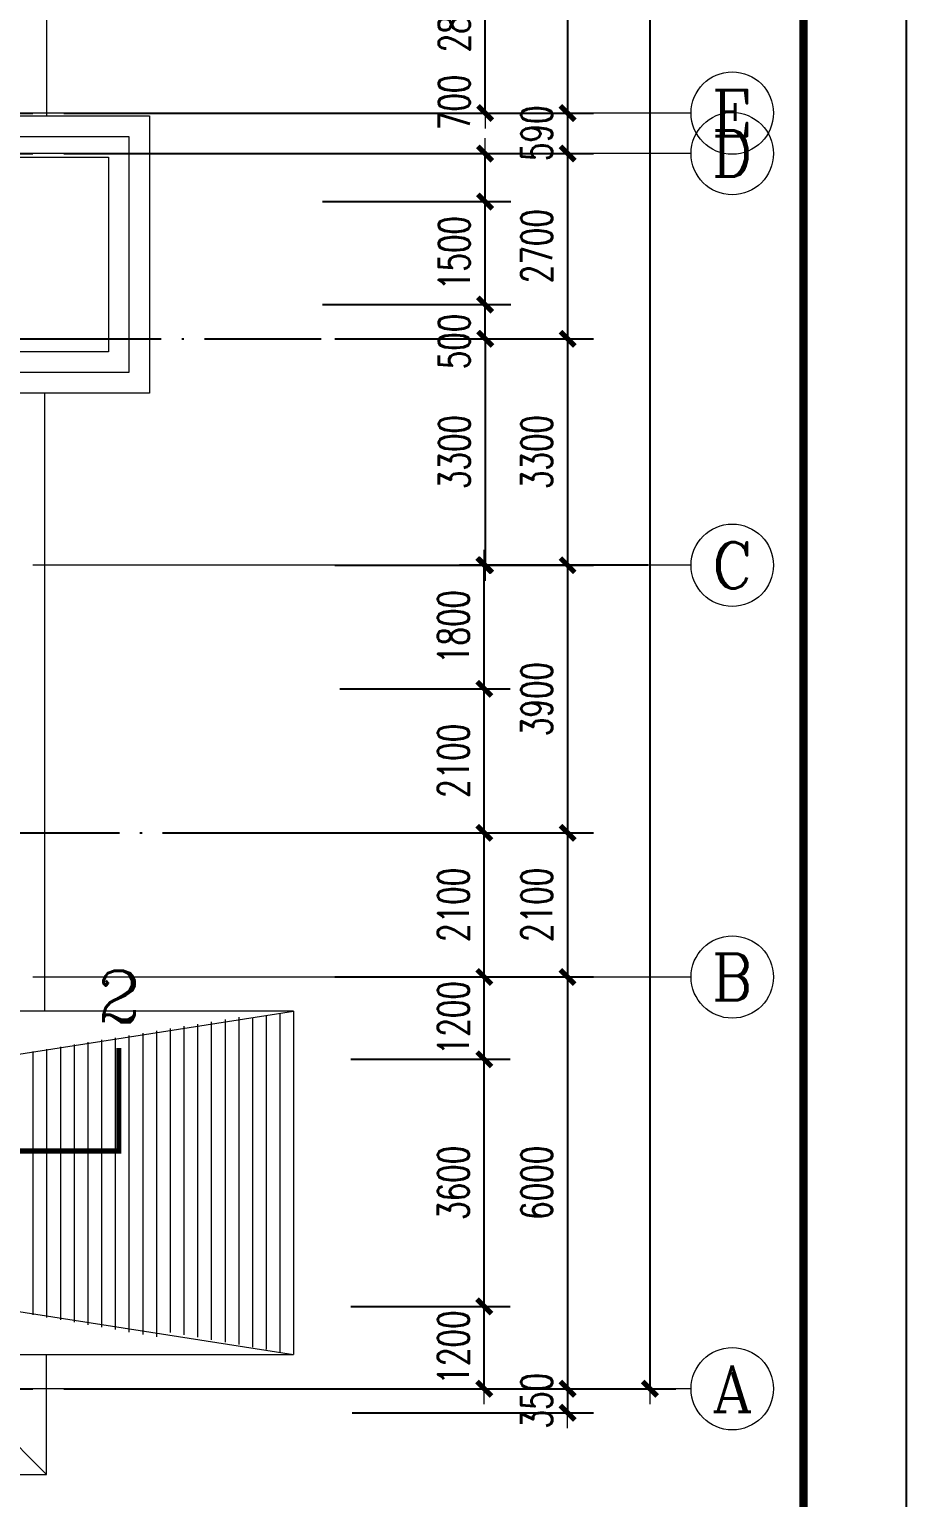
# Model space of a CAD drawing. Extents: x -220435 to 246757, y -381552 to -223577.
# Drawn here: x -95192 to -82407, y -344578 to -323180 of the extents above; entities that cross this region are included whole.
import ezdxf
from ezdxf.enums import TextEntityAlignment as Align

# ---------------------------------------------------------------- set-up
doc = ezdxf.new("R2010")
doc.units = 0
doc.header["$LTSCALE"] = 1500
doc.header["$MEASUREMENT"] = 0
doc.linetypes.add('DOTE', pattern=[2.42, 2, -0.2, 0.02, -0.2])
doc.layers.get('0').update_dxf_attribs({"linetype": 'CONTINUOUS'})
doc.layers.get('DEFPOINTS').update_dxf_attribs({"linetype": 'CONTINUOUS'})
for name, color, linetype in [('AXIS', 7, 'CONTINUOUS'), ('AXIS_TEXT', 7, 'CONTINUOUS'), ('DOTE', 7, 'DOTE')]:
    doc.layers.add(name, color=color, linetype=linetype)
doc.layers.add('PUB_DIM', color=7, linetype='CONTINUOUS', lineweight=0)
doc.layers.add('WINDOW', color=7, linetype='CONTINUOUS', lineweight=0)
doc.styles.add('COMP', font='complex', dxfattribs={"bigfont": 'hztxt'})
doc.styles.add('COMPLEX', font='COMPLEX')
doc.styles.add('DIM_FONT', font='TXT.shx', dxfattribs={"width": 0.7})
doc.dimstyles.new('DIMA150', dxfattribs={"dimscale": 1.5, "dimtxt": 300, "dimasz": 1, "dimexe": 250, "dimexo": 300, "dimgap": 150, "dimtad": 1, "dimdec": 0, "dimzin": 0, "dimdsep": 46, "dimtxsty": 'DIM_FONT', "dimblk": '_DIMX', "dimcen": 0.09, "dimse1": 1, "dimclrt": 7, "dimadec": 0, "dimazin": 0, "dimtfac": 1, "dimtdec": 0, "dimtix": 1, "dimtmove": 2, "dimatfit": 3, "dimldrblk": '_DIMX', "dimfxl": 1, "dimtolj": 1, "dimtzin": 0, "dimarcsym": 0})

# ---------------------------------------------------------------- blocks, each defined once
blk = doc.blocks.new('_DIMX')
blk.add_line((-150, 0), (150, 0))
at = {"const_width": 50}
blk.add_lwpolyline([(-70, -70), (70, 70)], dxfattribs=at)
blk = doc.blocks.new('*D217')
at = {"layer": 'DEFPOINTS', "color": 0, "lineweight": 20}
for p in [(-95141, -264400), (-95141, -342990), (-86148, -342990)]:
    blk.add_point(p, dxfattribs=at)
at = {"layer": 'PUB_DIM', "color": 0, "lineweight": -2}
for p, q in [((-86148, -264402), (-86148, -342989)), ((-94691, -342990), (-85773, -342990))]:
    blk.add_line(p, q, dxfattribs=at)
at = {"layer": 'PUB_DIM', "color": 0, "lineweight": -2, "xscale": 1.5, "yscale": 1.5, "zscale": 1.5}
for p, rotation in [((-86148, -264400), 90), ((-86148, -342990), 270)]:
    blk.add_blockref('_DIMX', p, dxfattribs=dict(at, rotation=rotation))
at = {"layer": 'PUB_DIM', "color": 7, "insert": (-86598, -303695), "char_height": 450, "attachment_point": 5, "rotation": 90, "style": 'DIM_FONT'}
blk.add_mtext('\\A1;78590', dxfattribs=at)
blk = doc.blocks.new('*D218')
at = {"layer": 'DEFPOINTS', "color": 0, "lineweight": 20}
for p in [(-90939, -342990), (-90939, -343340), (-87348, -343340)]:
    blk.add_point(p, dxfattribs=at)
at = {"layer": 'PUB_DIM', "color": 0, "lineweight": -2}
for p, q in [((-87348, -342989), (-87348, -342987)), ((-87348, -342990), (-87348, -343340)), ((-90489, -343340), (-86973, -343340)), ((-87348, -343342), (-87348, -343343))]:
    blk.add_line(p, q, dxfattribs=at)
at = {"layer": 'PUB_DIM', "color": 0, "lineweight": -2, "xscale": 1.5, "yscale": 1.5, "zscale": 1.5}
for p, rotation in [((-87348, -342990), 270), ((-87348, -343340), 90)]:
    blk.add_blockref('_DIMX', p, dxfattribs=dict(at, rotation=rotation))
at = {"layer": 'PUB_DIM', "color": 7, "insert": (-87798, -343165), "char_height": 450, "attachment_point": 5, "rotation": 90, "style": 'DIM_FONT'}
blk.add_mtext('\\A1;350', dxfattribs=at)
blk = doc.blocks.new('*D219')
at = {"layer": 'DEFPOINTS', "color": 0, "lineweight": 20}
for p in [(-90957, -341790), (-88562, -341790), (-90957, -342990)]:
    blk.add_point(p, dxfattribs=at)
at = {"layer": 'PUB_DIM', "color": 0, "lineweight": -2}
for p, q in [((-90507, -341790), (-88187, -341790)), ((-88562, -341789), (-88562, -341787)), ((-88562, -342990), (-88562, -341790)), ((-88562, -342992), (-88562, -342993))]:
    blk.add_line(p, q, dxfattribs=at)
at = {"layer": 'PUB_DIM', "color": 0, "lineweight": -2, "xscale": 1.5, "yscale": 1.5, "zscale": 1.5}
for p, rotation in [((-88562, -341790), 270), ((-88562, -342990), 90)]:
    blk.add_blockref('_DIMX', p, dxfattribs=dict(at, rotation=rotation))
at = {"layer": 'PUB_DIM', "color": 7, "insert": (-89012, -342390), "char_height": 450, "attachment_point": 5, "rotation": 90, "style": 'DIM_FONT'}
blk.add_mtext('\\A1;1200', dxfattribs=at)
blk = doc.blocks.new('_AXISO')
blk.add_circle((0, 0), 0.5)
at = {"layer": 'AXIS_TEXT', "style": 'COMPLEX', "width": 1.041667}
blk.add_attdef('A', text='', height=0.56, dxfattribs=at).set_placement((-0.25, -0.28), (0.25, -0.28), align=Align.FIT)
blk = doc.blocks.new('*D220')
at = {"layer": 'DEFPOINTS', "color": 0, "lineweight": 20}
for p in [(-95141, -336990), (-95141, -342990), (-87348, -342990)]:
    blk.add_point(p, dxfattribs=at)
at = {"layer": 'PUB_DIM', "color": 0, "lineweight": -2}
for p, q in [((-87348, -336992), (-87348, -342989)), ((-94691, -342990), (-86973, -342990))]:
    blk.add_line(p, q, dxfattribs=at)
at = {"layer": 'PUB_DIM', "color": 0, "lineweight": -2, "xscale": 1.5, "yscale": 1.5, "zscale": 1.5}
for p, rotation in [((-87348, -336990), 90), ((-87348, -342990), 270)]:
    blk.add_blockref('_DIMX', p, dxfattribs=dict(at, rotation=rotation))
at = {"layer": 'PUB_DIM', "color": 7, "insert": (-87798, -339990), "char_height": 450, "attachment_point": 5, "rotation": 90, "style": 'DIM_FONT'}
blk.add_mtext('\\A1;6000', dxfattribs=at)
blk = doc.blocks.new('*D229')
at = {"layer": 'DEFPOINTS', "color": 0, "lineweight": 20}
for p in [(-91368, -324990), (-88550, -324990), (-91368, -325690)]:
    blk.add_point(p, dxfattribs=at)
at = {"layer": 'PUB_DIM', "color": 0, "lineweight": -2}
for p, q in [((-90918, -324990), (-88175, -324990)), ((-88550, -325689), (-88550, -324992))]:
    blk.add_line(p, q, dxfattribs=at)
at = {"layer": 'PUB_DIM', "color": 0, "lineweight": -2, "xscale": 1.5, "yscale": 1.5, "zscale": 1.5}
for p, rotation in [((-88550, -324990), 90), ((-88550, -325690), 270)]:
    blk.add_blockref('_DIMX', p, dxfattribs=dict(at, rotation=rotation))
at = {"layer": 'PUB_DIM', "color": 7, "insert": (-89000, -324245), "char_height": 450, "attachment_point": 5, "rotation": 90, "style": 'DIM_FONT'}
blk.add_mtext('\\A1;700', dxfattribs=at)
blk = doc.blocks.new('*D230')
at = {"layer": 'DEFPOINTS', "color": 0, "lineweight": 20}
for p in [(-95141, -324400), (-95141, -324990), (-87348, -324990)]:
    blk.add_point(p, dxfattribs=at)
at = {"layer": 'PUB_DIM', "color": 0, "lineweight": -2}
for p, q in [((-87348, -324399), (-87348, -324397)), ((-87348, -324400), (-87348, -324990)), ((-94691, -324990), (-86973, -324990)), ((-87348, -324992), (-87348, -324993))]:
    blk.add_line(p, q, dxfattribs=at)
at = {"layer": 'PUB_DIM', "color": 0, "lineweight": -2, "xscale": 1.5, "yscale": 1.5, "zscale": 1.5}
for p, rotation in [((-87348, -324400), 270), ((-87348, -324990), 90)]:
    blk.add_blockref('_DIMX', p, dxfattribs=dict(at, rotation=rotation))
at = {"layer": 'PUB_DIM', "color": 7, "insert": (-87798, -324695), "char_height": 450, "attachment_point": 5, "rotation": 90, "style": 'DIM_FONT'}
blk.add_mtext('\\A1;590', dxfattribs=at)
blk = doc.blocks.new('_SECTION')
at = {"const_width": 0.1}
blk.add_lwpolyline([(2, 0), (0, 0), (0, 3)], dxfattribs=at)
at = {"style": 'COMP'}
blk.add_attdef('A', text='', height=1, dxfattribs=at).set_placement((3, 0), align=Align.MIDDLE)
blk = doc.blocks.new('*D231')
at = {"layer": 'DEFPOINTS', "color": 0, "lineweight": 20}
for p in [(-91116, -332790), (-88562, -332790), (-91116, -334890)]:
    blk.add_point(p, dxfattribs=at)
at = {"layer": 'PUB_DIM', "color": 0, "lineweight": -2}
for p, q in [((-90666, -332790), (-88187, -332790)), ((-88562, -334889), (-88562, -332792))]:
    blk.add_line(p, q, dxfattribs=at)
at = {"layer": 'PUB_DIM', "color": 0, "lineweight": -2, "xscale": 1.5, "yscale": 1.5, "zscale": 1.5}
for p, rotation in [((-88562, -332790), 90), ((-88562, -334890), 270)]:
    blk.add_blockref('_DIMX', p, dxfattribs=dict(at, rotation=rotation))
at = {"layer": 'PUB_DIM', "color": 7, "insert": (-89012, -333840), "char_height": 450, "attachment_point": 5, "rotation": 90, "style": 'DIM_FONT'}
blk.add_mtext('\\A1;2100', dxfattribs=at)
blk = doc.blocks.new('*D232')
at = {"layer": 'DEFPOINTS', "color": 0, "lineweight": 20}
for p in [(-91188, -330990), (-91188, -334890), (-87348, -334890)]:
    blk.add_point(p, dxfattribs=at)
at = {"layer": 'PUB_DIM', "color": 0, "lineweight": -2}
for p, q in [((-87348, -330992), (-87348, -334889)), ((-90738, -334890), (-86973, -334890))]:
    blk.add_line(p, q, dxfattribs=at)
at = {"layer": 'PUB_DIM', "color": 0, "lineweight": -2, "xscale": 1.5, "yscale": 1.5, "zscale": 1.5}
for p, rotation in [((-87348, -330990), 90), ((-87348, -334890), 270)]:
    blk.add_blockref('_DIMX', p, dxfattribs=dict(at, rotation=rotation))
at = {"layer": 'PUB_DIM', "color": 7, "insert": (-87798, -332940), "char_height": 450, "attachment_point": 5, "rotation": 90, "style": 'DIM_FONT'}
blk.add_mtext('\\A1;3900', dxfattribs=at)
blk = doc.blocks.new('*D233')
at = {"layer": 'DEFPOINTS', "color": 0, "lineweight": 20}
for p in [(-90957, -338190), (-88562, -338190), (-90957, -341790)]:
    blk.add_point(p, dxfattribs=at)
at = {"layer": 'PUB_DIM', "color": 0, "lineweight": -2}
for p, q in [((-90507, -338190), (-88187, -338190)), ((-88562, -341789), (-88562, -338192))]:
    blk.add_line(p, q, dxfattribs=at)
at = {"layer": 'PUB_DIM', "color": 0, "lineweight": -2, "xscale": 1.5, "yscale": 1.5, "zscale": 1.5}
for p, rotation in [((-88562, -338190), 90), ((-88562, -341790), 270)]:
    blk.add_blockref('_DIMX', p, dxfattribs=dict(at, rotation=rotation))
at = {"layer": 'PUB_DIM', "color": 7, "insert": (-89012, -339990), "char_height": 450, "attachment_point": 5, "rotation": 90, "style": 'DIM_FONT'}
blk.add_mtext('\\A1;3600', dxfattribs=at)
blk = doc.blocks.new('*D234')
at = {"layer": 'DEFPOINTS', "color": 0, "lineweight": 20}
for p in [(-90957, -336990), (-88562, -336990), (-90957, -338190)]:
    blk.add_point(p, dxfattribs=at)
at = {"layer": 'PUB_DIM', "color": 0, "lineweight": -2}
for p, q in [((-90507, -336990), (-88187, -336990)), ((-88562, -336989), (-88562, -336987)), ((-88562, -338190), (-88562, -336990)), ((-88562, -338192), (-88562, -338193))]:
    blk.add_line(p, q, dxfattribs=at)
at = {"layer": 'PUB_DIM', "color": 0, "lineweight": -2, "xscale": 1.5, "yscale": 1.5, "zscale": 1.5}
for p, rotation in [((-88562, -336990), 270), ((-88562, -338190), 90)]:
    blk.add_blockref('_DIMX', p, dxfattribs=dict(at, rotation=rotation))
at = {"layer": 'PUB_DIM', "color": 7, "insert": (-89012, -337590), "char_height": 450, "attachment_point": 5, "rotation": 90, "style": 'DIM_FONT'}
blk.add_mtext('\\A1;1200', dxfattribs=at)
blk = doc.blocks.new('*D235')
at = {"layer": 'DEFPOINTS', "color": 0, "lineweight": 20}
for p in [(-91116, -334890), (-88562, -334890), (-91116, -336990)]:
    blk.add_point(p, dxfattribs=at)
at = {"layer": 'PUB_DIM', "color": 0, "lineweight": -2}
for p, q in [((-90666, -334890), (-88187, -334890)), ((-88562, -336989), (-88562, -334892))]:
    blk.add_line(p, q, dxfattribs=at)
at = {"layer": 'PUB_DIM', "color": 0, "lineweight": -2, "xscale": 1.5, "yscale": 1.5, "zscale": 1.5}
for p, rotation in [((-88562, -334890), 90), ((-88562, -336990), 270)]:
    blk.add_blockref('_DIMX', p, dxfattribs=dict(at, rotation=rotation))
at = {"layer": 'PUB_DIM', "color": 7, "insert": (-89012, -335940), "char_height": 450, "attachment_point": 5, "rotation": 90, "style": 'DIM_FONT'}
blk.add_mtext('\\A1;2100', dxfattribs=at)
blk = doc.blocks.new('*D236')
at = {"layer": 'DEFPOINTS', "color": 0, "lineweight": 20}
for p in [(-91188, -334890), (-91188, -336990), (-87348, -336990)]:
    blk.add_point(p, dxfattribs=at)
at = {"layer": 'PUB_DIM', "color": 0, "lineweight": -2}
for p, q in [((-87348, -334892), (-87348, -336989)), ((-90738, -336990), (-86973, -336990))]:
    blk.add_line(p, q, dxfattribs=at)
at = {"layer": 'PUB_DIM', "color": 0, "lineweight": -2, "xscale": 1.5, "yscale": 1.5, "zscale": 1.5}
for p, rotation in [((-87348, -334890), 90), ((-87348, -336990), 270)]:
    blk.add_blockref('_DIMX', p, dxfattribs=dict(at, rotation=rotation))
at = {"layer": 'PUB_DIM', "color": 7, "insert": (-87798, -335940), "char_height": 450, "attachment_point": 5, "rotation": 90, "style": 'DIM_FONT'}
blk.add_mtext('\\A1;2100', dxfattribs=at)
blk = doc.blocks.new('*D237')
at = {"layer": 'DEFPOINTS', "color": 0, "lineweight": 20}
for p in [(-91116, -330990), (-88562, -330990), (-91116, -332790)]:
    blk.add_point(p, dxfattribs=at)
at = {"layer": 'PUB_DIM', "color": 0, "lineweight": -2}
for p, q in [((-90666, -330990), (-88187, -330990)), ((-88562, -332789), (-88562, -330992))]:
    blk.add_line(p, q, dxfattribs=at)
at = {"layer": 'PUB_DIM', "color": 0, "lineweight": -2, "xscale": 1.5, "yscale": 1.5, "zscale": 1.5}
for p, rotation in [((-88562, -330990), 90), ((-88562, -332790), 270)]:
    blk.add_blockref('_DIMX', p, dxfattribs=dict(at, rotation=rotation))
at = {"layer": 'PUB_DIM', "color": 7, "insert": (-89012, -331890), "char_height": 450, "attachment_point": 5, "rotation": 90, "style": 'DIM_FONT'}
blk.add_mtext('\\A1;1800', dxfattribs=at)
blk = doc.blocks.new('*D238')
at = {"layer": 'DEFPOINTS', "color": 0, "lineweight": 20}
for p in [(-91428, -327690), (-88548, -330990), (-85728, -330990)]:
    blk.add_point(p, dxfattribs=at)
at = {"layer": 'PUB_DIM', "color": 0, "lineweight": -2}
for p, q in [((-88548, -327692), (-88548, -330989)), ((-86178, -330990), (-88923, -330990))]:
    blk.add_line(p, q, dxfattribs=at)
at = {"layer": 'PUB_DIM', "color": 0, "lineweight": -2, "xscale": 1.5, "yscale": 1.5, "zscale": 1.5}
for p, rotation in [((-88548, -327690), 90), ((-88548, -330990), 270)]:
    blk.add_blockref('_DIMX', p, dxfattribs=dict(at, rotation=rotation))
at = {"layer": 'PUB_DIM', "color": 7, "insert": (-88998, -329340), "char_height": 450, "attachment_point": 5, "rotation": 90, "style": 'DIM_FONT'}
blk.add_mtext('\\A1;3300', dxfattribs=at)
blk = doc.blocks.new('*D239')
at = {"layer": 'DEFPOINTS', "color": 0, "lineweight": 20}
for p in [(-91368, -325690), (-88550, -325690), (-91368, -327190)]:
    blk.add_point(p, dxfattribs=at)
at = {"layer": 'PUB_DIM', "color": 0, "lineweight": -2}
for p, q in [((-90918, -325690), (-88175, -325690)), ((-88550, -327189), (-88550, -325692))]:
    blk.add_line(p, q, dxfattribs=at)
at = {"layer": 'PUB_DIM', "color": 0, "lineweight": -2, "xscale": 1.5, "yscale": 1.5, "zscale": 1.5}
for p, rotation in [((-88550, -325690), 90), ((-88550, -327190), 270)]:
    blk.add_blockref('_DIMX', p, dxfattribs=dict(at, rotation=rotation))
at = {"layer": 'PUB_DIM', "color": 7, "insert": (-89000, -326440), "char_height": 450, "attachment_point": 5, "rotation": 90, "style": 'DIM_FONT'}
blk.add_mtext('\\A1;1500', dxfattribs=at)
blk = doc.blocks.new('*D240')
at = {"layer": 'DEFPOINTS', "color": 0, "lineweight": 20}
for p in [(-91368, -327190), (-88550, -327190), (-91368, -327690)]:
    blk.add_point(p, dxfattribs=at)
at = {"layer": 'PUB_DIM', "color": 0, "lineweight": -2}
for p, q in [((-90918, -327190), (-88175, -327190)), ((-88550, -327689), (-88550, -327192))]:
    blk.add_line(p, q, dxfattribs=at)
at = {"layer": 'PUB_DIM', "color": 0, "lineweight": -2, "xscale": 1.5, "yscale": 1.5, "zscale": 1.5}
for p, rotation in [((-88550, -327190), 90), ((-88550, -327690), 270)]:
    blk.add_blockref('_DIMX', p, dxfattribs=dict(at, rotation=rotation))
at = {"layer": 'PUB_DIM', "color": 7, "insert": (-89000, -327729), "char_height": 450, "attachment_point": 5, "rotation": 90, "style": 'DIM_FONT'}
blk.add_mtext('\\A1;500', dxfattribs=at)
blk = doc.blocks.new('*D241')
at = {"layer": 'DEFPOINTS', "color": 0, "lineweight": 20}
for p in [(-91188, -327690), (-91188, -330990), (-87348, -330990)]:
    blk.add_point(p, dxfattribs=at)
at = {"layer": 'PUB_DIM', "color": 0, "lineweight": -2}
for p, q in [((-87348, -327692), (-87348, -330989)), ((-90738, -330990), (-86973, -330990))]:
    blk.add_line(p, q, dxfattribs=at)
at = {"layer": 'PUB_DIM', "color": 0, "lineweight": -2, "xscale": 1.5, "yscale": 1.5, "zscale": 1.5}
for p, rotation in [((-87348, -327690), 90), ((-87348, -330990), 270)]:
    blk.add_blockref('_DIMX', p, dxfattribs=dict(at, rotation=rotation))
at = {"layer": 'PUB_DIM', "color": 7, "insert": (-87798, -329340), "char_height": 450, "attachment_point": 5, "rotation": 90, "style": 'DIM_FONT'}
blk.add_mtext('\\A1;3300', dxfattribs=at)
blk = doc.blocks.new('*D242')
at = {"layer": 'DEFPOINTS', "color": 0, "lineweight": 20}
for p in [(-91188, -324990), (-91188, -327690), (-87348, -327690)]:
    blk.add_point(p, dxfattribs=at)
at = {"layer": 'PUB_DIM', "color": 0, "lineweight": -2}
for p, q in [((-87348, -324992), (-87348, -327689)), ((-90738, -327690), (-86973, -327690))]:
    blk.add_line(p, q, dxfattribs=at)
at = {"layer": 'PUB_DIM', "color": 0, "lineweight": -2, "xscale": 1.5, "yscale": 1.5, "zscale": 1.5}
for p, rotation in [((-87348, -324990), 90), ((-87348, -327690), 270)]:
    blk.add_blockref('_DIMX', p, dxfattribs=dict(at, rotation=rotation))
at = {"layer": 'PUB_DIM', "color": 7, "insert": (-87798, -326340), "char_height": 450, "attachment_point": 5, "rotation": 90, "style": 'DIM_FONT'}
blk.add_mtext('\\A1;2700', dxfattribs=at)
blk = doc.blocks.new('*D244')
at = {"layer": 'DEFPOINTS', "color": 0, "lineweight": 20}
for p in [(-95141, -318400), (-95141, -324400), (-87348, -324400)]:
    blk.add_point(p, dxfattribs=at)
at = {"layer": 'PUB_DIM', "color": 0, "lineweight": -2}
for p, q in [((-87348, -318402), (-87348, -324399)), ((-94691, -324400), (-86973, -324400))]:
    blk.add_line(p, q, dxfattribs=at)
at = {"layer": 'PUB_DIM', "color": 0, "lineweight": -2, "xscale": 1.5, "yscale": 1.5, "zscale": 1.5}
for p, rotation in [((-87348, -318400), 90), ((-87348, -324400), 270)]:
    blk.add_blockref('_DIMX', p, dxfattribs=dict(at, rotation=rotation))
at = {"layer": 'PUB_DIM', "color": 7, "insert": (-87798, -321400), "char_height": 450, "attachment_point": 5, "rotation": 90, "style": 'DIM_FONT'}
blk.add_mtext('\\A1;6000', dxfattribs=at)
blk = doc.blocks.new('*D249')
at = {"layer": 'DEFPOINTS', "color": 0, "lineweight": 20}
for p in [(-91034, -321550), (-88550, -321550), (-91034, -324400)]:
    blk.add_point(p, dxfattribs=at)
at = {"layer": 'PUB_DIM', "color": 0, "lineweight": -2}
for p, q in [((-90584, -321550), (-88175, -321550)), ((-88550, -324399), (-88550, -321552))]:
    blk.add_line(p, q, dxfattribs=at)
at = {"layer": 'PUB_DIM', "color": 0, "lineweight": -2, "xscale": 1.5, "yscale": 1.5, "zscale": 1.5}
for p, rotation in [((-88550, -321550), 90), ((-88550, -324400), 270)]:
    blk.add_blockref('_DIMX', p, dxfattribs=dict(at, rotation=rotation))
at = {"layer": 'PUB_DIM', "color": 7, "insert": (-89000, -322975), "char_height": 450, "attachment_point": 5, "rotation": 90, "style": 'DIM_FONT'}
blk.add_mtext('\\A1;2850', dxfattribs=at)

msp = doc.modelspace()

# ---------------------------------------------------------------- linework, layer by layer
at = {"layer": 'AXIS', "color": 250}
msp.add_lwpolyline([(-82407.1, -250394.1), (-169247.2, -250394.1), (-169247.2, -367583.1), (-82407.1, -367583.1)], close=True, dxfattribs=at)
at = {"layer": 'AXIS', "color": 0, "const_width": 120.2}
msp.add_lwpolyline([(-83909.5, -251896.5), (-167744.8, -251896.5), (-167744.8, -366080.7), (-83909.5, -366080.7)], close=True, dxfattribs=at)
at = {"layer": 'DOTE'}
for p, q in [((-139056.3, -324400.4), (-95140.7, -324400.4)), ((-139140.7, -324990.4), (-95140.7, -324990.4)), ((-128940.7, -327690.4), (-90940.4, -327690.4)), ((-104140.7, -334890.4), (-90646.5, -334890.4)), ((-139140.7, -342990.4), (-95140.7, -342990.4))]:
    msp.add_line(p, q, dxfattribs=at)
at = {"layer": 'PUB_DIM'}
for p, q in [((-85548.4, -324400.4), (-95140.7, -324400.4)), ((-85548.4, -324990.4), (-95140.7, -324990.4)), ((-85548.4, -330990.4), (-95140.7, -330990.4)), ((-85548.4, -336990.4), (-95140.7, -336990.4)), ((-85548.4, -342990.4), (-95140.7, -342990.4))]:
    msp.add_line(p, q, dxfattribs=at)
at = {"layer": 'WINDOW'}
for p, q in [((-94940.7, -294738.1), (-94940.7, -324440.4)), ((-95840.7, -324440.4), (-93440.7, -324440.4)), ((-93440.7, -324440.4), (-93440.7, -328480.4)), ((-95840.7, -324740.4), (-93740.7, -324740.4)), ((-93740.7, -324740.4), (-93740.7, -328180.4)), ((-95840.7, -325040.4), (-94040.7, -325040.4)), ((-94040.7, -325040.4), (-94040.7, -327880.4)), ((-94040.7, -327880.4), (-95840.7, -327880.4)), ((-93740.7, -328180.4), (-95840.7, -328180.4)), ((-93440.7, -328480.4), (-95840.7, -328480.4)), ((-94972.2, -328478.4), (-94972.2, -337490.7)), ((-95840.7, -338190.4), (-91340.7, -337490.7)), ((-91340.7, -337490.7), (-95840.7, -337490.7)), ((-92540.7, -337642.8), (-92540.7, -342275.9)), ((-92340.7, -337609.6), (-92340.7, -342311.5)), ((-92140.7, -337576.4), (-92140.7, -342347.2)), ((-91940.7, -337590.2), (-91940.7, -342382.9)), ((-91740.7, -337557), (-91740.7, -342418.5)), ((-91540.7, -337523.9), (-91540.7, -342454.2)), ((-91340.7, -337490.7), (-91340.7, -342489.9)), ((-93740.7, -337841.9), (-93740.7, -342164.9)), ((-93540.7, -337808.7), (-93540.7, -342200.5)), ((-93340.7, -337775.5), (-93340.7, -342236.2)), ((-93140.7, -337742.3), (-93140.7, -342168.9)), ((-92940.7, -337709.2), (-92940.7, -342204.5)), ((-92740.7, -337676), (-92740.7, -342240.2)), ((-95140.7, -338074.2), (-95140.7, -341915.2)), ((-94940.7, -338041), (-94940.7, -341950.9)), ((-94740.7, -338007.8), (-94740.7, -341986.5)), ((-94540.7, -337974.6), (-94540.7, -342022.2)), ((-94340.7, -337941.5), (-94340.7, -342057.9)), ((-94140.7, -337908.3), (-94140.7, -342093.5)), ((-93940.7, -337875.1), (-93940.7, -342129.2)), ((-95840.7, -341790.4), (-91340.7, -342489.9)), ((-95840.7, -342489.9), (-91340.7, -342489.9)), ((-94940.7, -344240.4), (-94940.7, -342489.9)), ((-95840.7, -343340.4), (-94940.7, -344240.4)), ((-139390.7, -344240.4), (-94940.7, -344240.4))]:
    msp.add_line(p, q, dxfattribs=at)

# ---------------------------------------------------------------- block references
at = {"layer": 'PUB_DIM'}
ref = msp.add_blockref('_AXISO', (-84948.4, -324400.4), dxfattribs=dict(at, xscale=1200, yscale=1200, zscale=1200))
ref.add_attrib('A', 'E', dxfattribs={"layer": 'AXIS_TEXT', "height": 672, "style": 'COMPLEX', "width": 1.171875}).set_placement((-85248.4, -324736.4), (-84648.4, -324736.4), align=Align.FIT)
ref = msp.add_blockref('_AXISO', (-84948.4, -324990.4), dxfattribs=dict(at, xscale=1200, yscale=1200, zscale=1200))
ref.add_attrib('A', 'D', dxfattribs={"layer": 'AXIS_TEXT', "height": 672, "style": 'COMPLEX', "width": 1.102941}).set_placement((-85248.4, -325326.4), (-84648.4, -325326.4), align=Align.FIT)
ref = msp.add_blockref('_AXISO', (-84948.4, -330990.4), dxfattribs=dict(at, xscale=1200, yscale=1200, zscale=1200))
ref.add_attrib('A', 'C', dxfattribs={"layer": 'AXIS_TEXT', "height": 672, "style": 'COMPLEX', "width": 1.25}).set_placement((-85248.4, -331326.4), (-84648.4, -331326.4), align=Align.FIT)
ref = msp.add_blockref('_AXISO', (-84948.4, -336990.4), dxfattribs=dict(at, xscale=1200, yscale=1200, zscale=1200))
ref.add_attrib('A', 'B', dxfattribs={"layer": 'AXIS_TEXT', "height": 672, "style": 'COMPLEX', "width": 1.102941}).set_placement((-85248.4, -337326.4), (-84648.4, -337326.4), align=Align.FIT)
ref = msp.add_blockref('_SECTION', (-93887.3, -339525.1), dxfattribs=dict(at, xscale=750, yscale=750, zscale=750, rotation=90))
ref.add_attrib('A', '2', dxfattribs={"layer": '0', "height": 750, "style": 'COMP'}).set_placement((-93887.3, -337275.1), align=Align.MIDDLE)
at = {"layer": 'PUB_DIM', "xscale": 1200, "yscale": 1200, "zscale": 1200}
msp.add_blockref('_AXISO', (-84948.4, -342990.4), dxfattribs=at).add_auto_attribs({'A': 'A'})

# ---------------------------------------------------------------- dimensions: what is measured, and where the dimension line sits
at = {"layer": 'PUB_DIM'}
for p1, p2, distance, picture, middle in [((-95140.7, -264400.4), (-95140.7, -342990.4), 8992.3, '*D217', (-86598.4, -303695.4)), ((-91033.8, -324400.4), (-91033.8, -321550.4), -2483.8, '*D249', (-89000.1, -322975.4)), ((-91368.4, -327190.4), (-91368.4, -325690.4), -2818.3, '*D239', (-89000.1, -326440.4)), ((-91115.7, -332790.4), (-91115.7, -330990.4), -2554.1, '*D237', (-89011.6, -331890.4)), ((-91115.7, -334890.4), (-91115.7, -332790.4), -2554.1, '*D231', (-89011.6, -333840.4)), ((-91115.7, -336990.4), (-91115.7, -334890.4), -2554.1, '*D235', (-89011.6, -335940.4)), ((-90957, -338190.4), (-90957, -336990.4), -2395.4, '*D234', (-89011.6, -337590.4)), ((-90957, -341790.4), (-90957, -338190.4), -2395.4, '*D233', (-89011.6, -339990.4)), ((-90957, -342990.4), (-90957, -341790.4), -2395.4, '*D219', (-89011.6, -342390.4))]:
    dim = msp.add_aligned_dim(p1=p1, p2=p2, distance=distance, dimstyle='DIMA150', dxfattribs=at)
    dim.commit()
    dim.dimension.update_dxf_attribs({"geometry": picture, "text_midpoint": middle})
for base, p1, p2, picture, middle in [((-87348.4, -324400.4), (-95140.7, -318400.4), (-95140.7, -324400.4), '*D244', (-87798.4, -321400.4)), ((-87348.4, -324990.4), (-95140.7, -324400.4), (-95140.7, -324990.4), '*D230', (-87798.4, -324695.4)), ((-87348.4, -327690.4), (-91188.2, -324990.4), (-91188.2, -327690.4), '*D242', (-87798.4, -326340.4)), ((-88548.4, -330990.4), (-91428, -327690.4), (-85728.4, -330990.4), '*D238', (-88998.4, -329340.4)), ((-87348.4, -330990.4), (-91188.2, -327690.4), (-91188.2, -330990.4), '*D241', (-87798.4, -329340.4)), ((-87348.4, -334890.4), (-91188.2, -330990.4), (-91188.2, -334890.4), '*D232', (-87798.4, -332940.4)), ((-87348.4, -336990.4), (-91188.2, -334890.4), (-91188.2, -336990.4), '*D236', (-87798.4, -335940.4)), ((-87348.4, -342990.4), (-95140.7, -336990.4), (-95140.7, -342990.4), '*D220', (-87798.4, -339990.4)), ((-87348.4, -343340.4), (-90938.9, -342990.4), (-90938.9, -343340.4), '*D218', (-87798.4, -343165.4))]:
    dim = msp.add_linear_dim(base=base, p1=p1, p2=p2, angle=90, dimstyle='DIMA150', dxfattribs=at)
    dim.commit()
    dim.dimension.update_dxf_attribs({"geometry": picture, "text_midpoint": middle})
for base, p1, p2, picture, middle in [((-88550.1, -324990.4), (-91368.4, -325690.4), (-91368.4, -324990.4), '*D229', (-89000.1, -324244.9)), ((-88550.1, -327190.4), (-91368.4, -327690.4), (-91368.4, -327190.4), '*D240', (-89000.1, -327728.9))]:
    dim = msp.add_linear_dim(base=base, p1=p1, p2=p2, angle=90, dimstyle='DIMA150', dxfattribs=at)
    dim.commit()
    dim.dimension.update_dxf_attribs({"geometry": picture, "text_midpoint": middle, "dimtype": 161})

doc.saveas('drawing.dxf')
